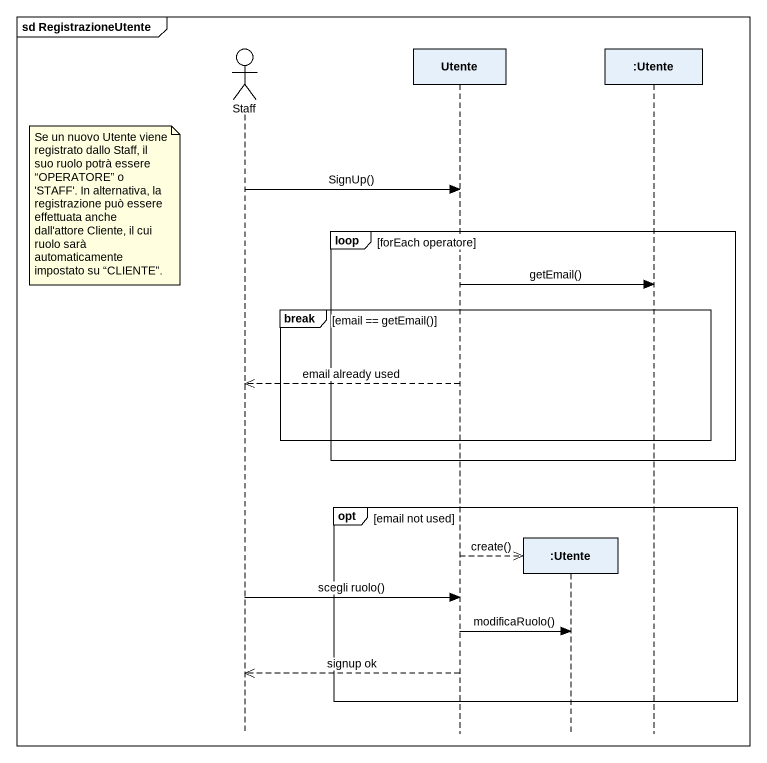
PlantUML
@startuml
mainframe sd RegistrazioneUtente
hide footbox
actor Staff
participant Utente
participant ":Utente" as Utente_2
participant ":Utente" as Utente_3

Staff -> Utente : SignUp()
note left of Staff : Se un nuovo Utente viene registrato dallo Staff, il suo ruolo potrà essere “OPERATORE” o 'STAFF'. In alternativa, la registrazione può essere effettuata anche dall'attore Cliente, il cui ruolo sarà automaticamente impostato su “CLIENTE”.
loop forEach operatore
  Utente -> Utente_3 : getEmail()
  break email == getEmail()
    Utente -->> Staff : email already used
  end
end
opt email not used
  Utente -->> Utente_2 ** : create()
  Staff -> Utente : scegli ruolo()
  Utente -> Utente_2 : modificaRuolo()
  Utente -->> Staff : signup ok
end
@enduml
